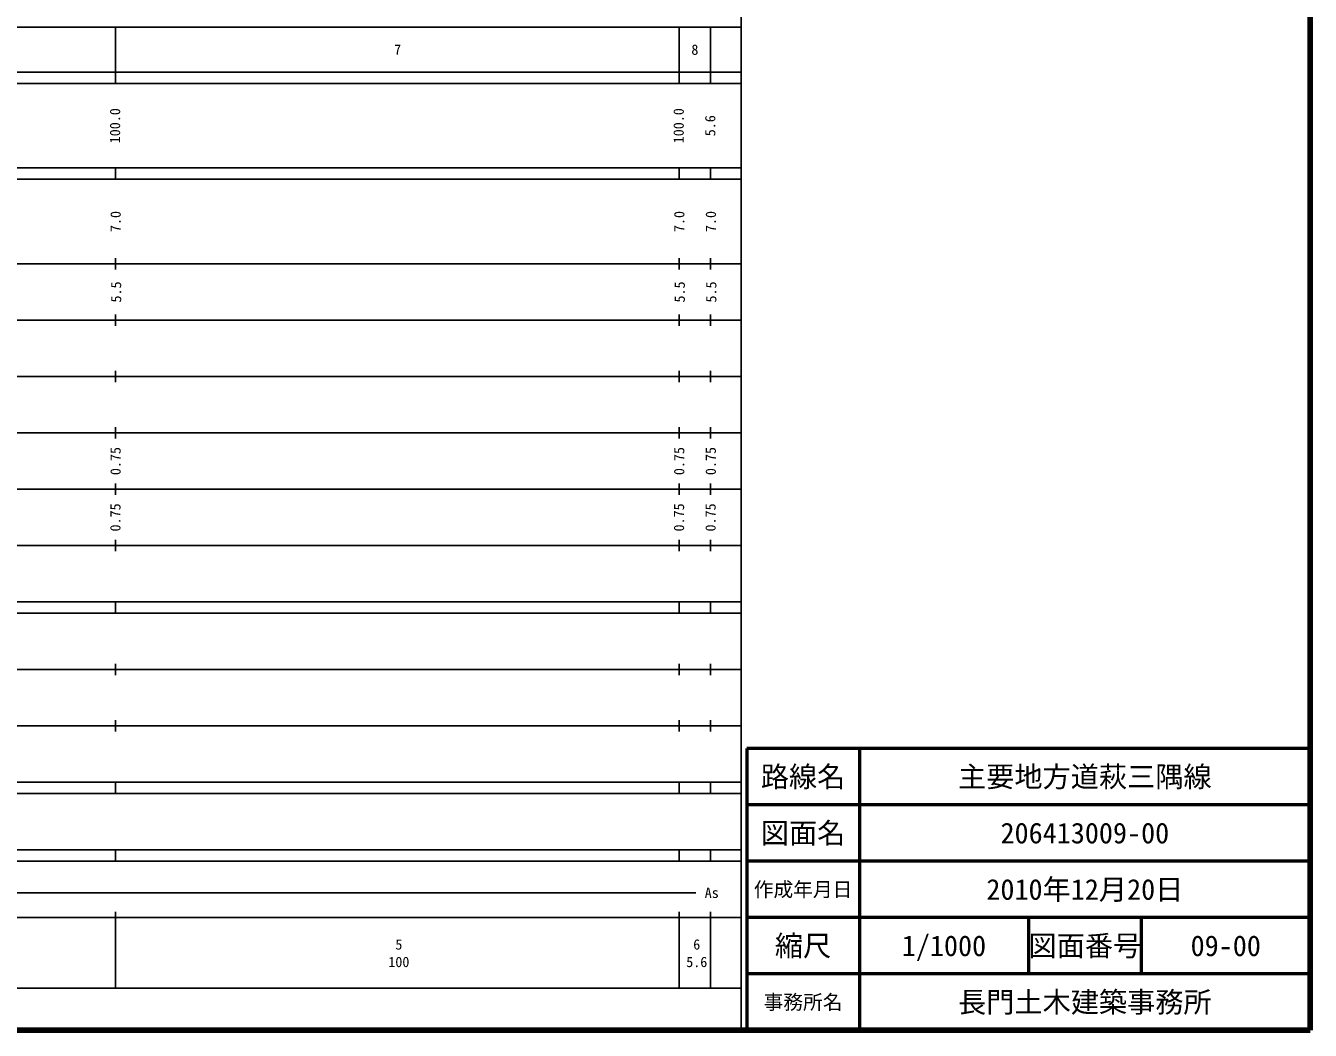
# Model space of a CAD drawing. Units: millimetres, scale not verified. Extents: x 40000 to 680000, y 20000 to 380000.
# Drawn here: x 452080 to 680000, y 20000 to 198249 of the extents above; entities that cross this region are included whole.
import ezdxf
from ezdxf.enums import TextEntityAlignment as Align

# ---------------------------------------------------------------- set-up
doc = ezdxf.new("R2010")
doc.units = ezdxf.units.MM
doc.header["$LTSCALE"] = 1000
for name, color, linetype, lineweight in [('M-TTL', 2, 'Continuous', 140), ('M-TTL-BAND', 7, 'Continuous', 25), ('M-TTL-FRAM', 2, 'Continuous', 50), ('M-TTL-LINE', 7, 'Continuous', 50), ('M-TTL-TXT', 7, 'Continuous', 13)]:
    doc.layers.add(name, color=color, linetype=linetype, lineweight=lineweight)
doc.styles.add('ＭＳ ゴシック', font='')
doc.styles.get('ＭＳ ゴシック').set_extended_font_data('MS Gothic')

msp = doc.modelspace()

# ---------------------------------------------------------------- linework, layer by layer
at = {"layer": 'M-TTL'}
for p, q in [((680000, 20000), (680000, 380000)), ((40000, 20000), (680000, 20000))]:
    msp.add_line(p, q, dxfattribs=at)
at = {"layer": 'M-TTL-BAND'}
for p, q in [((579000, 20000), (579000, 370000)), ((68000, 198000), (579000, 198000)), ((468000, 198000), (468000, 188000)), ((568000, 198000), (568000, 188000)), ((573600, 198000), (573600, 188000)), ((40000, 190000), (579000, 190000)), ((40000, 188000), (579000, 188000)), ((40000, 173000), (579000, 173000)), ((40000, 171000), (579000, 171000)), ((468000, 173000), (468000, 171000)), ((568000, 171000), (568000, 173000)), ((573600, 171000), (573600, 173000)), ((40000, 156000), (579000, 156000)), ((468000, 157000), (468000, 155000)), ((568000, 155000), (568000, 157000)), ((573600, 155000), (573600, 157000)), ((46000, 146000), (579000, 146000)), ((468000, 147000), (468000, 145000)), ((568000, 145000), (568000, 147000)), ((573600, 145000), (573600, 147000)), ((468000, 137000), (468000, 135000)), ((568000, 135000), (568000, 137000)), ((573600, 135000), (573600, 137000)), ((52000, 136000), (579000, 136000)), ((46000, 126000), (579000, 126000)), ((468000, 127000), (468000, 125000)), ((568000, 125000), (568000, 127000)), ((573600, 125000), (573600, 127000)), ((468000, 117000), (468000, 115000)), ((568000, 115000), (568000, 117000)), ((573600, 115000), (573600, 117000)), ((52000, 116000), (579000, 116000)), ((46000, 106000), (579000, 106000)), ((468000, 107000), (468000, 105000)), ((568000, 105000), (568000, 107000)), ((573600, 105000), (573600, 107000)), ((40000, 96000), (579000, 96000)), ((468000, 96000), (468000, 94000)), ((568000, 94000), (568000, 96000)), ((573600, 94000), (573600, 96000)), ((40000, 94000), (579000, 94000)), ((468000, 85000), (468000, 83000)), ((568000, 83000), (568000, 85000)), ((573600, 83000), (573600, 85000)), ((49000, 84000), (579000, 84000)), ((40000, 74000), (579000, 74000)), ((468000, 75000), (468000, 73000)), ((568000, 73000), (568000, 75000)), ((573600, 73000), (573600, 75000)), ((40000, 64000), (579000, 64000)), ((468000, 64000), (468000, 62000)), ((568000, 62000), (568000, 64000)), ((573600, 62000), (573600, 64000)), ((40000, 62000), (579000, 62000)), ((40000, 52000), (579000, 52000)), ((468000, 52000), (468000, 50000)), ((568000, 50000), (568000, 52000)), ((573600, 50000), (573600, 52000)), ((40000, 50000), (579000, 50000)), ((70805, 44406), (570977, 44406)), ((40000, 40000), (579000, 40000)), ((468000, 41000), (468000, 27500)), ((568000, 41000), (568000, 27500)), ((573600, 41000), (573600, 27500)), ((68000, 27500), (579000, 27500))]:
    msp.add_line(p, q, dxfattribs=at)
at = {"layer": 'M-TTL-FRAM'}
for p, q in [((680000, 70000), (580000, 70000)), ((580000, 70000), (580000, 20000))]:
    msp.add_line(p, q, dxfattribs=at)
at = {"layer": 'M-TTL-LINE'}
for p, q in [((600000, 70000), (600000, 20000)), ((680000, 60000), (580000, 60000)), ((680000, 50000), (580000, 50000)), ((680000, 40000), (580000, 40000)), ((630000, 40000), (630000, 30000)), ((650000, 40000), (650000, 30000)), ((680000, 30000), (580000, 30000))]:
    msp.add_line(p, q, dxfattribs=at)

# ---------------------------------------------------------------- texts
at = {"layer": 'M-TTL-BAND', "style": 'ＭＳ ゴシック'}
for s, p in [('7', (518068, 194000)), ('8', (570807, 194000)), ('As', (573801, 44406)), ('5', (518288, 35238)), ('6', (571141, 35238)), ('100', (518288, 32131)), ('5.6', (571141, 32131))]:
    msp.add_text(s, height=1833, dxfattribs=at).set_placement(p, align=Align.MIDDLE_CENTER)
for s, p in [('100.0', (467922, 180500)), ('100.0', (567922, 180500)), ('5.6', (573522, 180500)), ('7.0', (468028, 163500)), ('7.0', (568028, 163500)), ('7.0', (573628, 163500)), ('5.5', (468110, 151000)), ('5.5', (568110, 151000)), ('5.5', (573710, 151000)), ('0.75', (468014, 121000)), ('0.75', (568014, 121000)), ('0.75', (573614, 121000)), ('0.75', (467981, 111000)), ('0.75', (567981, 111000)), ('0.75', (573581, 111000))]:
    msp.add_text(s, height=1833, rotation=90, dxfattribs=at).set_placement(p, align=Align.MIDDLE_CENTER)
at = {"layer": 'M-TTL-TXT', "style": 'ＭＳ ゴシック'}
for s, height, p in [('路線名', 3666, (590000, 65000)), ('主要地方道萩三隅線', 3666, (640000, 65000)), ('図面名', 3666, (590000, 55000)), ('206413009-00', 3666, (640000, 55000)), ('作成年月日', 2566, (590000, 45000)), ('2010年12月20日', 3666, (640000, 45000)), ('縮尺', 3666, (590000, 35000)), ('1/1000', 3666, (615000, 35000)), ('図面番号', 3666, (640000, 35000)), ('09-00', 3666, (665000, 35000)), ('長門土木建築事務所', 3666, (640000, 25000)), ('事務所名', 2566, (590000, 25000))]:
    msp.add_text(s, height=height, dxfattribs=at).set_placement(p, align=Align.MIDDLE_CENTER)

doc.saveas('drawing.dxf')
